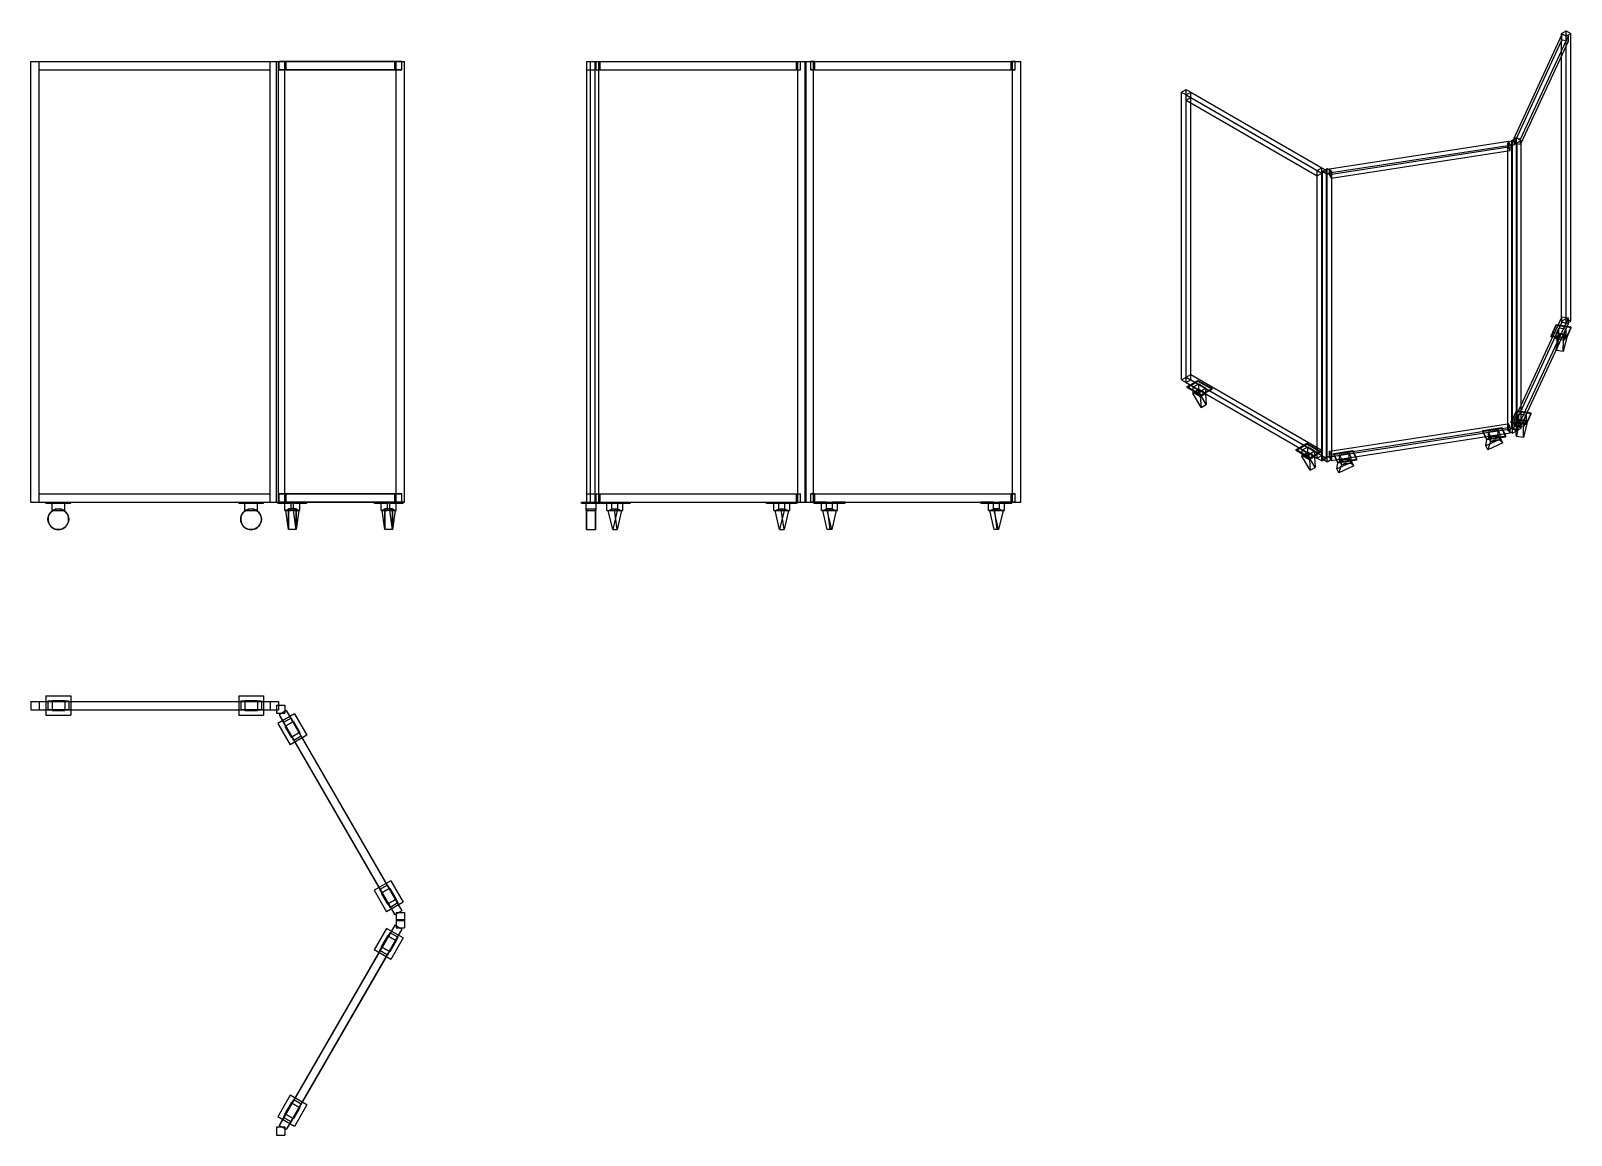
# Model space of a CAD drawing. Header units: millimetres. Extents: x 36 to 316, y 40 to 241.
import ezdxf

# ---------------------------------------------------------------- set-up
doc = ezdxf.new("R2010")
doc.units = ezdxf.units.MM
for name, color, linetype in [('Frente', 7, 'CONTINUOUS'), ('Iso', 7, 'CONTINUOUS'), ('Lateral', 7, 'CONTINUOUS'), ('Planta', 7, 'CONTINUOUS')]:
    doc.layers.add(name, color=color, linetype=linetype)

msp = doc.modelspace()

# ---------------------------------------------------------------- linework, layer by layer
at = {"layer": 'Frente'}
for p, q in [((36, 155), (36, 235)), ((36, 235), (37.5, 235)), ((36, 155), (36, 235)), ((36, 235), (37.5, 235)), ((37.5, 155), (37.5, 235)), ((37.5, 233.5), (37.5, 235)), ((37.5, 235), (79.5, 235)), ((37.5, 155), (37.5, 235)), ((37.5, 233.5), (37.5, 235)), ((37.5, 235), (79.5, 235)), ((79.5, 155), (79.5, 235)), ((79.5, 235), (81, 235)), ((79.5, 233.5), (79.5, 235)), ((79.5, 155), (79.5, 235)), ((79.5, 235), (81, 235)), ((79.5, 233.5), (79.5, 235)), ((80.62, 155), (80.62, 235)), ((80.62, 155), (80.62, 235)), ((80.62, 235), (81, 235)), ((80.62, 235), (82.12, 235)), ((80.62, 155), (80.62, 235)), ((80.62, 155), (80.62, 235)), ((80.62, 235), (82.12, 235)), ((80.62, 235), (82.12, 235)), ((81, 155), (81, 235)), ((81, 235), (82.12, 235)), ((81, 155), (81, 235)), ((82.12, 235), (81.1, 235)), ((81.1, 233.5), (81.1, 235)), ((81.1, 235), (102.1, 235)), ((82.4, 235), (81.1, 235)), ((81.1, 233.5), (81.1, 235)), ((102.1, 235), (81.1, 235)), ((82.12, 155), (82.12, 235)), ((82.4, 235), (82.12, 235)), ((82.12, 155), (82.12, 235)), ((82.12, 155), (82.12, 235)), ((82.12, 155), (82.12, 235)), ((82.4, 233.5), (82.4, 235)), ((82.4, 235), (103.4, 235)), ((82.4, 233.5), (82.4, 235)), ((103.4, 235), (82.4, 235)), ((103.4, 235), (102.1, 235)), ((102.1, 233.5), (102.1, 235)), ((103.4, 235), (102.1, 235)), ((102.1, 233.5), (102.1, 235)), ((102.38, 233.5), (102.38, 235)), ((102.38, 155), (102.38, 235)), ((102.38, 235), (103.4, 235)), ((102.38, 235), (103.88, 235)), ((102.38, 155), (102.38, 235)), ((102.38, 155), (102.38, 235)), ((102.38, 235), (103.88, 235)), ((102.38, 235), (103.88, 235)), ((103.4, 235), (103.88, 235)), ((103.4, 233.5), (103.4, 235)), ((103.4, 233.5), (103.4, 235)), ((103.88, 155), (103.88, 235)), ((103.88, 155), (103.88, 235)), ((103.88, 155), (103.88, 235)), ((103.88, 155), (103.88, 235)), ((37.5, 233.5), (79.5, 233.5)), ((37.5, 233.5), (79.5, 233.5)), ((82.12, 233.5), (81.1, 233.5)), ((81.1, 233.5), (102.1, 233.5)), ((82.4, 233.5), (81.1, 233.5)), ((102.1, 233.5), (81.1, 233.5)), ((82.4, 233.5), (82.12, 233.5)), ((82.4, 233.5), (103.4, 233.5)), ((103.4, 233.5), (82.4, 233.5)), ((103.4, 233.5), (102.1, 233.5)), ((103.4, 233.5), (102.1, 233.5)), ((102.38, 156.5), (102.38, 233.5)), ((36, 155), (37.5, 155)), ((36, 155), (37.5, 155)), ((37.5, 155), (37.5, 156.5)), ((37.5, 156.5), (79.5, 156.5)), ((37.5, 155), (37.5, 156.5)), ((37.5, 156.5), (79.5, 156.5)), ((37.5, 155), (38.75, 155)), ((37.5, 155), (79.5, 155)), ((38.75, 154.8), (38.75, 155)), ((38.75, 155), (43.25, 155)), ((38.75, 155), (43.25, 155)), ((38.75, 154.8), (38.75, 155)), ((38.75, 155), (43.25, 155)), ((38.75, 154.8), (43.25, 154.8)), ((38.75, 154.8), (43.25, 154.8)), ((39.85, 154.8), (39.85, 155)), ((39.85, 153.5), (39.85, 155)), ((39.85, 155), (42.15, 155)), ((39.85, 155), (42.15, 155)), ((39.85, 153.5), (39.85, 154.8)), ((42.15, 154.8), (42.15, 155)), ((42.15, 153.5), (42.15, 155)), ((42.15, 153.5), (42.15, 154.8)), ((43.25, 155), (73.75, 155)), ((43.25, 154.8), (43.25, 155)), ((43.25, 154.8), (43.25, 155)), ((73.75, 154.8), (73.75, 155)), ((73.75, 155), (78.25, 155)), ((73.75, 155), (78.25, 155)), ((73.75, 154.8), (73.75, 155)), ((73.75, 155), (78.25, 155)), ((73.75, 154.8), (78.25, 154.8)), ((73.75, 154.8), (78.25, 154.8)), ((74.85, 154.8), (74.85, 155)), ((74.85, 153.5), (74.85, 155)), ((74.85, 155), (77.15, 155)), ((74.85, 155), (77.15, 155)), ((74.85, 153.5), (74.85, 154.8)), ((77.15, 154.8), (77.15, 155)), ((77.15, 153.5), (77.15, 155)), ((77.15, 153.5), (77.15, 154.8)), ((78.25, 155), (79.5, 155)), ((78.25, 154.8), (78.25, 155)), ((78.25, 154.8), (78.25, 155)), ((79.5, 155), (79.5, 156.5)), ((79.5, 155), (79.5, 156.5)), ((79.5, 155), (81, 155)), ((79.5, 155), (81, 155)), ((80.62, 155), (81, 155)), ((80.62, 155), (82.12, 155)), ((80.62, 155), (82.12, 155)), ((80.62, 155), (82.12, 155)), ((80.86, 154.8), (80.86, 155)), ((82.4, 155), (80.86, 155)), ((80.86, 155), (83.11, 155)), ((83.89, 155), (80.86, 155)), ((80.86, 154.8), (80.86, 155)), ((83.11, 155), (80.86, 155)), ((83.89, 154.8), (80.86, 154.8)), ((80.86, 154.8), (83.11, 154.8)), ((83.89, 154.8), (80.86, 154.8)), ((83.11, 154.8), (80.86, 154.8)), ((81, 155), (82.12, 155)), ((82.12, 156.5), (81.1, 156.5)), ((81.1, 155), (81.1, 156.5)), ((81.1, 156.5), (102.1, 156.5)), ((82.4, 156.5), (81.1, 156.5)), ((81.1, 155), (81.1, 156.5)), ((102.1, 156.5), (81.1, 156.5)), ((82.12, 155), (81.1, 155)), ((81.1, 155), (102.1, 155)), ((82.4, 155), (81.1, 155)), ((102.1, 155), (81.1, 155)), ((82.4, 156.5), (82.12, 156.5)), ((82.4, 155), (82.12, 155)), ((83.7, 155), (82.15, 155)), ((82.15, 154.8), (82.15, 155)), ((82.15, 155), (83.3, 155)), ((83.7, 155), (82.15, 155)), ((82.15, 153.5), (82.15, 155)), ((83.3, 155), (82.15, 155)), ((82.15, 153.5), (82.15, 154.8)), ((82.4, 155), (82.4, 156.5)), ((82.4, 156.5), (103.4, 156.5)), ((82.4, 155), (82.4, 156.5)), ((103.4, 156.5), (82.4, 156.5)), ((83.89, 155), (82.4, 155)), ((82.4, 155), (86.14, 155)), ((103.4, 155), (82.4, 155)), ((86.14, 155), (83.11, 155)), ((83.11, 154.8), (83.11, 155)), ((86.14, 155), (83.11, 155)), ((83.11, 154.8), (83.11, 155)), ((86.14, 154.8), (83.11, 154.8)), ((86.14, 154.8), (83.11, 154.8)), ((84.85, 155), (83.3, 155)), ((83.3, 153.5), (83.3, 155)), ((84.85, 155), (83.3, 155)), ((83.3, 153.5), (83.3, 155)), ((83.7, 154.8), (83.7, 155)), ((83.7, 155), (84.85, 155)), ((83.7, 153.5), (83.7, 155)), ((84.85, 155), (83.7, 155)), ((83.7, 153.5), (83.7, 154.8)), ((83.89, 154.8), (83.89, 155)), ((83.89, 155), (86.14, 155)), ((83.89, 154.8), (83.89, 155)), ((86.14, 155), (83.89, 155)), ((83.89, 154.8), (86.14, 154.8)), ((86.14, 154.8), (83.89, 154.8)), ((84.85, 154.8), (84.85, 155)), ((84.85, 153.5), (84.85, 155)), ((84.85, 153.5), (84.85, 154.8)), ((86.14, 155), (101.2, 155)), ((86.14, 154.8), (86.14, 155)), ((86.14, 154.8), (86.14, 155)), ((101.39, 155), (98.36, 155)), ((98.36, 154.8), (98.36, 155)), ((98.36, 155), (100.61, 155)), ((101.39, 155), (98.36, 155)), ((98.36, 154.8), (98.36, 155)), ((100.61, 155), (98.36, 155)), ((101.39, 154.8), (98.36, 154.8)), ((98.36, 154.8), (100.61, 154.8)), ((101.39, 154.8), (98.36, 154.8)), ((100.61, 154.8), (98.36, 154.8)), ((101.2, 155), (99.65, 155)), ((99.65, 154.8), (99.65, 155)), ((99.65, 155), (100.8, 155)), ((101.2, 155), (99.65, 155)), ((99.65, 153.5), (99.65, 155)), ((100.8, 155), (99.65, 155)), ((99.65, 153.5), (99.65, 154.8)), ((103.64, 155), (100.61, 155)), ((100.61, 154.8), (100.61, 155)), ((103.64, 155), (100.61, 155)), ((100.61, 154.8), (100.61, 155)), ((103.64, 154.8), (100.61, 154.8)), ((103.64, 154.8), (100.61, 154.8)), ((102.35, 155), (100.8, 155)), ((100.8, 153.5), (100.8, 155)), ((102.35, 155), (100.8, 155)), ((100.8, 153.5), (100.8, 155)), ((101.2, 155), (103.4, 155)), ((101.2, 154.8), (101.2, 155)), ((101.2, 155), (102.35, 155)), ((101.2, 153.5), (101.2, 155)), ((102.35, 155), (101.2, 155)), ((101.2, 153.5), (101.2, 154.8)), ((101.39, 154.8), (101.39, 155)), ((101.39, 155), (103.64, 155)), ((101.39, 154.8), (101.39, 155)), ((103.64, 155), (101.39, 155)), ((101.39, 154.8), (103.64, 154.8)), ((103.64, 154.8), (101.39, 154.8)), ((103.4, 156.5), (102.1, 156.5)), ((102.1, 155), (102.1, 156.5)), ((103.4, 156.5), (102.1, 156.5)), ((102.1, 155), (102.1, 156.5)), ((103.4, 155), (102.1, 155)), ((103.4, 155), (102.1, 155)), ((102.35, 154.8), (102.35, 155)), ((102.35, 153.5), (102.35, 155)), ((102.35, 153.5), (102.35, 154.8)), ((102.38, 155), (102.38, 156.5)), ((102.38, 155), (103.64, 155)), ((102.38, 155), (103.88, 155)), ((102.38, 155), (103.88, 155)), ((102.38, 155), (103.88, 155)), ((103.4, 155), (103.4, 156.5)), ((103.4, 155), (103.4, 156.5)), ((103.64, 155), (103.88, 155)), ((103.64, 154.8), (103.64, 155)), ((103.64, 154.8), (103.64, 155)), ((39.85, 153.5), (42.15, 153.5)), ((39.85, 153.5), (42.15, 153.5)), ((74.85, 153.5), (77.15, 153.5)), ((74.85, 153.5), (77.15, 153.5)), ((83.7, 153.5), (82.15, 153.5)), ((82.15, 153.5), (83.3, 153.5)), ((83.7, 153.5), (82.15, 153.5)), ((83.3, 153.5), (82.15, 153.5)), ((84.19, 153.75), (82.81, 153.75)), ((84.19, 153.75), (82.81, 153.75)), ((84.85, 153.5), (83.3, 153.5)), ((84.85, 153.5), (83.3, 153.5)), ((83.7, 153.5), (84.85, 153.5)), ((84.85, 153.5), (83.7, 153.5)), ((101.2, 153.5), (99.65, 153.5)), ((99.65, 153.5), (100.8, 153.5)), ((101.2, 153.5), (99.65, 153.5)), ((100.8, 153.5), (99.65, 153.5)), ((101.69, 153.75), (100.31, 153.75)), ((101.69, 153.75), (100.31, 153.75)), ((102.35, 153.5), (100.8, 153.5)), ((102.35, 153.5), (100.8, 153.5)), ((101.2, 153.5), (102.35, 153.5)), ((102.35, 153.5), (101.2, 153.5)), ((84.19, 150), (82.81, 150)), ((84.19, 150), (82.81, 150)), ((101.69, 150), (100.31, 150)), ((101.69, 150), (100.31, 150))]:
    msp.add_line(p, q, dxfattribs=at)
for points in [[(82.34, 153.5), (82.81, 153.75)], [(82.81, 150), (82.34, 153.5)], [(82.81, 153.75), (82.81, 150)], [(82.81, 153.75), (82.81, 150)], [(82.81, 150), (82.81, 153.75)], [(83.73, 153.5), (84.19, 153.75)], [(84.19, 150), (83.73, 153.5)], [(84.19, 153.75), (84.66, 153.5)], [(84.19, 153.75), (84.19, 150)], [(84.19, 150), (84.19, 153.75)], [(84.66, 153.5), (84.19, 150)], [(99.84, 153.5), (100.31, 153.75)], [(100.31, 150), (99.84, 153.5)], [(100.31, 153.75), (100.31, 150)], [(100.31, 153.75), (100.31, 150)], [(100.31, 150), (100.31, 153.75)], [(101.23, 153.5), (101.69, 153.75)], [(101.69, 150), (101.23, 153.5)], [(101.69, 153.75), (102.16, 153.5)], [(101.69, 153.75), (101.69, 150)], [(101.69, 150), (101.69, 153.75)], [(102.16, 153.5), (101.69, 150)]]:
    msp.add_lwpolyline(points, dxfattribs=at)
for centre in [(41, 151.88), (76, 151.88)]:
    msp.add_circle(centre, 1.88, dxfattribs=at)
for centre, start, end in [((41, 151.88), 119.9264, 60.0736), ((41, 151.88), 90, 119.9264), ((41, 151.88), 60.0736, 90), ((76, 151.88), 119.9264, 60.0736), ((76, 151.88), 90, 119.9264), ((76, 151.88), 60.0736, 90)]:
    msp.add_arc(centre, 1.88, start, end, dxfattribs=at)
at = {"layer": 'Iso'}
for p, q in [((313.97, 240.12), (314.82, 240.61)), ((314.82, 240.61), (315.66, 240.12)), ((314.82, 188.35), (314.82, 240.61)), ((305.38, 221.13), (314.08, 239.87)), ((305.38, 220.15), (314.08, 238.89)), ((306.54, 220.95), (315.24, 239.69)), ((306.66, 220.22), (315.24, 238.71)), ((313.97, 239.63), (313.97, 240.12)), ((313.97, 240.12), (314.82, 239.63)), ((313.97, 235.97), (313.97, 239.63)), ((315.24, 239.69), (314.08, 239.87)), ((314.08, 238.89), (314.08, 239.87)), ((315.24, 238.71), (314.08, 238.89)), ((314.82, 239.63), (315.66, 240.12)), ((314.82, 237.8), (314.82, 239.63)), ((314.82, 187.5), (314.82, 237.8)), ((315.24, 238.71), (315.24, 239.69)), ((315.66, 187.86), (315.66, 240.12)), ((313.97, 188.35), (313.97, 235.97)), ((245, 229.45), (245.85, 229.94)), ((245, 177.19), (245, 229.45)), ((245, 229.45), (245.85, 228.96)), ((245.85, 229.94), (246.7, 229.45)), ((245.85, 177.68), (245.85, 229.94)), ((245.85, 228.96), (246.7, 229.45)), ((245.85, 228.96), (246.7, 229.45)), ((246.7, 229.45), (270.46, 215.73)), ((246.7, 227.49), (246.7, 229.45)), ((246.7, 228.47), (246.7, 229.45)), ((245.85, 176.7), (245.85, 228.96)), ((245.85, 227.98), (245.85, 228.96)), ((245.85, 228.96), (269.61, 215.24)), ((245.85, 227.98), (246.7, 228.47)), ((245.85, 227.98), (269.61, 214.26)), ((246.7, 228.47), (270.46, 214.75)), ((246.7, 178.17), (246.7, 227.49)), ((304.96, 220.71), (305.81, 221.2)), ((306.54, 220.95), (305.38, 221.13)), ((305.38, 220.95), (305.38, 221.13)), ((305.81, 221.2), (306.66, 220.71)), ((305.81, 168.94), (305.81, 221.2)), ((271.88, 215.51), (304.34, 220.53)), ((271.88, 214.53), (304.34, 219.55)), ((272.19, 214.84), (304.65, 219.86)), ((272.19, 213.86), (304.65, 218.88)), ((304.23, 220.28), (305.07, 220.77)), ((304.23, 220.28), (305.07, 219.79)), ((304.23, 218.81), (304.23, 220.28)), ((304.23, 168.52), (304.23, 218.81)), ((304.65, 219.86), (304.34, 220.53)), ((304.34, 219.55), (304.34, 220.53)), ((304.65, 218.88), (304.34, 219.55)), ((304.65, 218.88), (304.65, 219.86)), ((304.96, 220.71), (305.81, 220.22)), ((304.96, 168.45), (304.96, 220.71)), ((305.07, 220.77), (305.92, 220.28)), ((305.07, 168.52), (305.07, 220.77)), ((305.07, 219.79), (305.92, 220.28)), ((305.07, 167.54), (305.07, 219.79)), ((305.38, 220.15), (305.38, 220.95)), ((306.54, 219.97), (305.38, 220.15)), ((305.81, 220.22), (306.66, 220.71)), ((305.81, 167.96), (305.81, 220.22)), ((305.92, 168.03), (305.92, 220.28)), ((306.54, 220.77), (306.54, 220.95)), ((306.54, 219.97), (306.54, 220.77)), ((306.54, 219.97), (306.66, 220.22)), ((306.66, 168.45), (306.66, 220.71)), ((269.61, 215.24), (270.46, 215.73)), ((269.61, 215.24), (270.46, 215.73)), ((270.46, 215.73), (271.3, 215.24)), ((270.46, 163.47), (270.46, 215.73)), ((270.46, 214.75), (270.46, 215.73)), ((270.61, 215.08), (271.46, 215.57)), ((271.46, 215.57), (272.31, 215.08)), ((271.46, 163.32), (271.46, 215.57)), ((272.19, 214.84), (271.88, 215.51)), ((271.88, 215.33), (271.88, 215.51)), ((269.61, 162.98), (269.61, 215.24)), ((269.61, 215.24), (270.46, 214.75)), ((269.61, 214.26), (269.61, 215.24)), ((269.61, 214.26), (270.46, 214.75)), ((270.46, 214.75), (271.3, 215.24)), ((270.46, 162.49), (270.46, 214.75)), ((270.61, 215.08), (271.46, 214.59)), ((270.61, 162.83), (270.61, 215.08)), ((271.3, 162.98), (271.3, 215.24)), ((271.46, 214.59), (272.31, 215.08)), ((271.46, 162.34), (271.46, 214.59)), ((271.88, 214.53), (271.88, 215.33)), ((272.19, 213.86), (271.88, 214.53)), ((272.19, 213.86), (272.19, 214.84)), ((272.31, 213.88), (272.31, 215.08)), ((272.31, 163.58), (272.31, 213.88)), ((305.38, 168.88), (314.08, 187.62)), ((306.66, 172.6), (314.08, 188.59)), ((306.66, 169.92), (315.24, 188.42)), ((306.66, 168.94), (315.24, 187.44)), ((313.97, 187.86), (313.97, 188.35)), ((313.97, 187.86), (314.82, 188.35)), ((313.97, 187.86), (314.82, 187.37)), ((315.24, 188.42), (314.08, 188.59)), ((314.08, 187.62), (314.08, 188.59)), ((315.24, 187.44), (314.08, 187.62)), ((314.82, 188.35), (315.66, 187.86)), ((314.82, 187.37), (315.24, 187.62)), ((314.82, 187.37), (314.82, 187.5)), ((315.24, 187.44), (315.24, 188.42)), ((315.24, 187.62), (315.66, 187.86)), ((312.12, 185.17), (313.05, 187.18)), ((312.12, 185.04), (313.05, 187.05)), ((312.47, 185.12), (312.12, 185.17)), ((312.12, 185.04), (312.12, 185.17)), ((312.41, 184.99), (312.12, 185.04)), ((313.99, 184.75), (312.41, 184.99)), ((314.05, 184.87), (312.47, 185.12)), ((313, 185.56), (313.48, 186.58)), ((313, 184.58), (313.48, 185.6)), ((314.28, 185.36), (313, 185.56)), ((313, 184.58), (313, 185.56)), ((313.4, 187.12), (313.05, 187.18)), ((313.05, 187.05), (313.05, 187.18)), ((315.75, 186.63), (313.05, 187.05)), ((314.98, 186.88), (313.4, 187.12)), ((314.75, 186.39), (313.48, 186.58)), ((313.48, 185.6), (313.48, 186.58)), ((314.87, 185.39), (313.48, 185.6)), ((314.78, 185.31), (313.55, 185.5)), ((314.82, 184.62), (313.99, 184.75)), ((314.82, 184.75), (314.05, 184.87)), ((314.39, 185.34), (314.28, 185.36)), ((314.39, 185.34), (314.87, 186.37)), ((314.39, 184.69), (314.39, 185.34)), ((314.39, 184.36), (314.39, 184.69)), ((314.39, 184.36), (314.53, 184.66)), ((314.53, 184.66), (314.87, 185.39)), ((314.87, 186.37), (314.75, 186.39)), ((314.82, 184.75), (315.75, 186.76)), ((314.82, 184.62), (315.75, 186.63)), ((314.82, 184.62), (314.82, 184.75)), ((314.87, 185.39), (314.87, 186.37)), ((315.75, 186.76), (314.98, 186.88)), ((315.75, 186.63), (315.75, 186.76)), ((313.85, 184.45), (313, 184.58)), ((314.32, 182.34), (313.09, 182.54)), ((314.39, 184.36), (313.85, 184.45)), ((245, 177.19), (245.85, 177.68)), ((245, 177.19), (245.85, 176.7)), ((245.85, 177.68), (246.7, 178.17)), ((245.85, 176.7), (245.85, 177.68)), ((245.85, 177.68), (269.61, 163.96)), ((245.85, 177.68), (246.7, 177.19)), ((245.85, 176.7), (246.7, 177.19)), ((245.85, 176.7), (246.7, 177.19)), ((245.85, 176.7), (269.61, 162.98)), ((245.99, 175.84), (247.97, 176.98)), ((245.99, 175.97), (246.56, 176.29)), ((246.56, 176.29), (247.97, 177.11)), ((246.7, 178.17), (269.61, 164.94)), ((246.7, 177.19), (246.7, 178.17)), ((246.7, 177.19), (246.7, 178.17)), ((246.7, 177.19), (270.46, 163.47)), ((247.18, 175.93), (248.11, 176.47)), ((247.97, 176.98), (247.97, 177.11)), ((247.97, 177.11), (250.52, 175.64)), ((247.97, 176.98), (250.52, 175.51)), ((248.11, 175.49), (248.11, 176.47)), ((248.11, 176.47), (249.41, 175.72)), ((245.99, 175.84), (245.99, 175.97)), ((245.99, 175.97), (248.54, 174.5)), ((245.99, 175.84), (248.54, 174.37)), ((247.05, 174.8), (247.16, 174.86)), ((247.09, 175.88), (247.18, 175.93)), ((247.09, 175.88), (248.39, 175.13)), ((247.09, 175.2), (247.09, 175.88)), ((247.09, 174.9), (248.11, 175.49)), ((247.09, 174.9), (247.09, 175.2)), ((247.09, 174.9), (248.39, 174.15)), ((247.16, 174.86), (247.96, 175.32)), ((248.11, 175.49), (249.41, 174.74)), ((248.39, 175.13), (248.48, 175.18)), ((248.39, 174.45), (248.39, 175.13)), ((248.39, 174.15), (249.33, 174.69)), ((248.39, 174.15), (248.39, 174.45)), ((248.48, 175.18), (249.41, 175.72)), ((248.54, 174.5), (249.1, 174.82)), ((248.54, 174.37), (249.21, 174.76)), ((248.54, 174.37), (248.54, 174.5)), ((249.1, 174.82), (250.52, 175.64)), ((249.21, 174.76), (250.52, 175.51)), ((249.33, 174.69), (249.41, 174.74)), ((249.41, 174.74), (249.41, 175.72)), ((250.52, 175.51), (250.52, 175.64)), ((248.55, 172.2), (249.46, 172.72)), ((304.87, 169.55), (305.8, 171.56)), ((304.87, 169.42), (305.8, 171.43)), ((305.38, 169.86), (306.66, 172.6)), ((305.76, 169.94), (306.23, 170.97)), ((307.73, 171.26), (305.8, 171.56)), ((305.8, 171.43), (305.8, 171.56)), ((308.51, 171.01), (305.8, 171.43)), ((307.51, 170.77), (306.23, 170.97)), ((306.23, 169.99), (306.23, 170.97)), ((307.15, 169.73), (307.62, 170.75)), ((307.62, 170.75), (307.51, 170.77)), ((307.58, 169.14), (308.51, 171.14)), ((307.58, 169.01), (308.51, 171.01)), ((307.62, 169.77), (307.62, 170.75)), ((308.51, 171.14), (307.73, 171.26)), ((308.51, 171.01), (308.51, 171.14)), ((271.88, 163.25), (304.34, 168.27)), ((272.19, 163.56), (304.65, 168.58)), ((272.31, 164.3), (304.23, 169.24)), ((299.69, 168.03), (303.17, 168.57)), ((299.69, 167.9), (303.17, 168.44)), ((300.21, 166.92), (299.69, 168.03)), ((299.69, 167.9), (299.69, 168.03)), ((300.15, 166.91), (299.69, 167.9)), ((300.71, 167.78), (302.49, 168.06)), ((302.83, 167.32), (302.49, 168.06)), ((302.49, 167.08), (302.49, 168.06)), ((303.68, 167.45), (303.17, 168.57)), ((303.17, 168.44), (303.17, 168.57)), ((303.89, 166.88), (303.17, 168.44)), ((304.23, 169.24), (304.34, 169.25)), ((304.23, 168.03), (304.23, 168.52)), ((304.23, 168.03), (305.07, 168.52)), ((304.23, 168.03), (304.65, 167.78)), ((304.65, 168.58), (304.34, 169.25)), ((304.34, 168.27), (304.34, 169.25)), ((304.65, 167.6), (304.34, 168.27)), ((304.65, 167.6), (304.65, 168.58)), ((306.8, 169.26), (304.87, 169.55)), ((304.87, 169.42), (304.87, 169.55)), ((306.75, 169.13), (304.87, 169.42)), ((304.96, 168.45), (305.81, 168.94)), ((304.96, 168.45), (305.81, 167.96)), ((305.07, 168.52), (305.92, 168.03)), ((305.07, 167.54), (305.92, 168.03)), ((306.54, 169.68), (305.38, 169.86)), ((305.38, 168.88), (305.38, 169.86)), ((306.54, 168.7), (305.38, 168.88)), ((305.76, 168.96), (306.23, 169.99)), ((307.03, 169.75), (305.76, 169.94)), ((305.76, 168.96), (305.76, 169.94)), ((306.66, 168.82), (305.76, 168.96)), ((305.81, 168.94), (306.66, 168.45)), ((305.81, 167.96), (306.66, 168.45)), ((307.62, 169.77), (306.23, 169.99)), ((307.54, 169.69), (306.3, 169.89)), ((306.54, 169.68), (306.66, 169.92)), ((306.54, 168.7), (306.54, 169.68)), ((306.54, 168.7), (306.66, 168.94)), ((307.15, 168.75), (306.66, 168.82)), ((307.58, 169.01), (306.75, 169.13)), ((307.58, 169.14), (306.8, 169.26)), ((307.15, 169.73), (307.03, 169.75)), ((307.15, 169.07), (307.15, 169.73)), ((307.15, 168.75), (307.15, 169.07)), ((307.15, 168.75), (307.29, 169.05)), ((307.29, 169.05), (307.62, 169.77)), ((307.58, 169.01), (307.58, 169.14)), ((265.79, 164.4), (267.77, 165.55)), ((266.35, 164.86), (267.77, 165.68)), ((267.77, 165.55), (267.77, 165.68)), ((267.77, 165.68), (270.31, 164.21)), ((267.77, 165.55), (270.31, 164.08)), ((272.19, 162.58), (304.65, 167.6)), ((300.41, 166.34), (300.15, 166.91)), ((300.41, 166.47), (300.21, 166.92)), ((300.59, 164.49), (300.26, 165.2)), ((300.41, 166.47), (303.89, 167.01)), ((300.41, 166.34), (303.89, 166.88)), ((300.41, 166.34), (300.41, 166.47)), ((301.06, 167.05), (300.71, 167.78)), ((300.71, 166.8), (300.71, 167.78)), ((300.71, 166.8), (302.49, 167.08)), ((300.9, 166.41), (300.71, 166.8)), ((301.09, 166), (300.9, 166.41)), ((301.09, 166.98), (301.06, 167.05)), ((301.09, 166.98), (302.86, 167.26)), ((301.09, 166.44), (301.09, 166.98)), ((301.09, 166), (301.09, 166.44)), ((301.09, 166), (302.86, 166.28)), ((302.86, 166.28), (302.49, 167.08)), ((302.86, 167.26), (302.83, 167.32)), ((302.86, 166.72), (302.86, 167.26)), ((302.86, 166.28), (302.86, 166.72)), ((303.32, 165.75), (302.98, 166.47)), ((303.89, 167.01), (303.68, 167.45)), ((303.89, 166.88), (303.89, 167.01)), ((304.65, 167.78), (305.07, 167.54)), ((307.08, 166.73), (305.84, 166.92)), ((265.79, 164.54), (266.35, 164.86)), ((265.79, 164.4), (265.79, 164.54)), ((265.79, 164.54), (268.33, 163.07)), ((265.79, 164.4), (268.33, 162.93)), ((266.85, 163.37), (266.96, 163.43)), ((266.89, 164.45), (266.98, 164.5)), ((266.89, 164.45), (268.19, 163.7)), ((266.89, 163.77), (266.89, 164.45)), ((266.89, 163.47), (267.91, 164.06)), ((266.89, 163.47), (266.89, 163.77)), ((266.89, 163.47), (268.19, 162.72)), ((266.96, 163.43), (267.75, 163.89)), ((266.98, 164.5), (267.91, 165.04)), ((267.91, 164.06), (267.91, 165.04)), ((267.91, 165.04), (269.21, 164.29)), ((267.91, 164.06), (269.21, 163.31)), ((268.19, 163.7), (268.28, 163.75)), ((268.19, 163.02), (268.19, 163.7)), ((268.19, 162.72), (269.13, 163.26)), ((268.19, 162.72), (268.19, 163.02)), ((268.28, 163.75), (269.21, 164.29)), ((268.33, 163.07), (268.9, 163.39)), ((268.33, 162.93), (269.01, 163.33)), ((268.33, 162.93), (268.33, 163.07)), ((268.9, 163.39), (270.31, 164.21)), ((269.01, 163.33), (270.31, 164.08)), ((269.13, 163.26), (269.21, 163.31)), ((269.21, 163.31), (269.21, 164.29)), ((269.61, 164.94), (270.46, 164.45)), ((269.61, 163.96), (270.46, 164.45)), ((269.61, 162.98), (269.61, 163.96)), ((269.61, 162.98), (270.46, 163.47)), ((269.61, 162.98), (270.46, 163.47)), ((269.61, 162.98), (270.46, 162.49)), ((270.31, 164.08), (270.31, 164.21)), ((270.46, 163.47), (270.46, 164.45)), ((270.46, 163.47), (271.3, 162.98)), ((270.46, 162.49), (270.82, 162.71)), ((270.61, 162.83), (271.46, 163.32)), ((270.61, 162.83), (270.82, 162.71)), ((270.82, 162.71), (271.3, 162.98)), ((270.82, 162.71), (271.46, 162.34)), ((271.46, 163.32), (272.31, 162.83)), ((271.46, 162.34), (272.13, 162.72)), ((271.88, 164.23), (272.31, 164.3)), ((272.19, 163.56), (271.88, 164.23)), ((271.88, 163.25), (271.88, 164.23)), ((272.13, 162.72), (271.88, 163.25)), ((272.13, 162.72), (272.31, 162.83)), ((272.19, 162.58), (272.13, 162.72)), ((272.19, 162.58), (272.19, 163.56)), ((272.31, 162.83), (272.31, 163.58)), ((272.64, 163.85), (276.12, 164.39)), ((272.64, 163.72), (276.12, 164.26)), ((273.16, 162.73), (272.64, 163.85)), ((272.64, 163.72), (272.64, 163.85)), ((273.1, 162.72), (272.64, 163.72)), ((273.37, 162.16), (273.1, 162.72)), ((273.37, 162.29), (273.16, 162.73)), ((273.37, 162.29), (276.84, 162.82)), ((273.37, 162.16), (276.84, 162.69)), ((273.37, 162.16), (273.37, 162.29)), ((273.67, 163.6), (275.45, 163.88)), ((274.01, 162.86), (273.67, 163.6)), ((273.67, 162.62), (273.67, 163.6)), ((273.67, 162.62), (275.45, 162.9)), ((273.85, 162.23), (273.67, 162.62)), ((274.04, 162.8), (274.01, 162.86)), ((274.04, 162.8), (275.82, 163.07)), ((274.04, 162.26), (274.04, 162.8)), ((274.04, 161.82), (274.04, 162.26)), ((275.79, 163.14), (275.45, 163.88)), ((275.45, 162.9), (275.45, 163.88)), ((275.82, 162.09), (275.45, 162.9)), ((275.82, 163.07), (275.79, 163.14)), ((275.82, 162.54), (275.82, 163.07)), ((275.82, 162.09), (275.82, 162.54)), ((276.27, 161.57), (275.94, 162.28)), ((276.64, 163.27), (276.12, 164.39)), ((276.12, 164.26), (276.12, 164.39)), ((276.84, 162.69), (276.12, 164.26)), ((276.84, 162.82), (276.64, 163.27)), ((276.84, 162.69), (276.84, 162.82)), ((268.35, 160.77), (269.25, 161.29)), ((273.55, 160.31), (273.22, 161.02)), ((274.04, 161.82), (273.85, 162.23)), ((274.04, 161.82), (275.82, 162.09))]:
    msp.add_line(p, q, dxfattribs=at)
for points in [[(313, 182.62), (313.32, 185.24)], [(313.55, 185.5), (313.09, 182.54)], [(313.32, 185.24), (313.55, 185.5)], [(314.94, 184.87), (314.32, 182.34)], [(314.34, 184.37), (314.55, 185.05)], [(314.55, 185.05), (314.78, 185.31)], [(314.78, 185.31), (314.94, 184.87)], [(313.09, 182.54), (313, 182.62)], [(314.32, 182.34), (314.34, 184.37)], [(247.05, 174.8), (247.18, 174.85)], [(248.55, 172.2), (247.05, 174.8)], [(247.18, 174.85), (247.8, 174.72)], [(247.8, 174.72), (248.4, 174.16)], [(249.46, 172.72), (247.96, 175.32)], [(247.96, 175.32), (248.71, 175.25)], [(248.4, 174.16), (248.55, 172.2)], [(248.71, 175.25), (249.31, 174.68)], [(249.31, 174.68), (249.46, 172.72)], [(305.69, 167.9), (306.07, 169.63)], [(305.84, 166.92), (305.69, 167.9)], [(306.3, 169.89), (305.84, 166.92)], [(306.07, 169.63), (306.3, 169.89)], [(307.69, 169.25), (307.08, 166.73)], [(307.08, 166.73), (307.09, 168.76)], [(307.09, 168.76), (307.31, 169.44)], [(307.31, 169.44), (307.54, 169.69)], [(307.54, 169.69), (307.69, 169.25)], [(302.98, 166.47), (300.26, 165.2)], [(300.26, 165.2), (300.43, 166.34)], [(300.43, 166.34), (301.62, 167.06)], [(300.59, 164.49), (301.14, 166.01)], [(303.32, 165.75), (300.59, 164.49)], [(301.14, 166.01), (301.96, 166.35)], [(301.62, 167.06), (302.86, 166.66)], [(301.96, 166.35), (302.77, 166.26)], [(302.77, 166.26), (303.32, 165.75)], [(302.86, 166.66), (302.98, 166.47)], [(266.85, 163.37), (266.98, 163.42)], [(268.35, 160.77), (266.85, 163.37)], [(266.98, 163.42), (267.6, 163.29)], [(267.6, 163.29), (268.2, 162.73)], [(269.25, 161.29), (267.75, 163.89)], [(267.75, 163.89), (268.5, 163.82)], [(268.2, 162.73), (268.35, 160.77)], [(268.5, 163.82), (269.11, 163.25)], [(269.11, 163.25), (269.25, 161.29)], [(275.94, 162.28), (273.22, 161.02)], [(273.38, 162.16), (274.58, 162.88)], [(274.58, 162.88), (275.82, 162.48)], [(275.82, 162.48), (275.94, 162.28)], [(273.22, 161.02), (273.38, 162.16)], [(273.55, 160.31), (274.1, 161.83)], [(276.27, 161.57), (273.55, 160.31)], [(274.1, 161.83), (274.91, 162.16)], [(274.91, 162.16), (275.72, 162.08)], [(275.72, 162.08), (276.27, 161.57)]]:
    msp.add_lwpolyline(points, dxfattribs=at)
at = {"layer": 'Lateral'}
for p, q in [((137, 155), (137, 235)), ((137, 235), (137.65, 235)), ((137, 155), (137, 235)), ((137, 235), (138.5, 235)), ((137, 155), (137, 235)), ((137, 235), (138.5, 235)), ((137, 155), (137, 235)), ((137, 235), (138.5, 235)), ((137, 233.5), (137, 235)), ((137, 235), (138.5, 235)), ((137, 233.5), (137, 235)), ((137, 235), (138.5, 235)), ((137.65, 155), (137.65, 235)), ((137.65, 235), (138.67, 235)), ((137.65, 235), (138.5, 235)), ((137.65, 155), (137.65, 235)), ((137.65, 235), (139.15, 235)), ((138.5, 155), (138.5, 235)), ((138.5, 155), (138.5, 235)), ((138.5, 155), (138.5, 235)), ((138.5, 155), (138.5, 235)), ((138.5, 233.5), (138.5, 235)), ((138.5, 233.5), (138.5, 235)), ((138.67, 233.5), (138.67, 235)), ((138.67, 235), (175.05, 235)), ((138.67, 235), (139.15, 235)), ((138.67, 235), (139.42, 235)), ((139.15, 155), (139.15, 235)), ((139.15, 233.5), (139.15, 235)), ((139.42, 233.5), (139.42, 235)), ((139.42, 235), (175.8, 235)), ((175.05, 233.5), (175.05, 235)), ((175.05, 235), (175.32, 235)), ((175.32, 155), (175.32, 235)), ((175.32, 235), (176.82, 235)), ((175.32, 155), (175.32, 235)), ((175.32, 235), (176.82, 235)), ((175.32, 235), (175.8, 235)), ((175.8, 233.5), (175.8, 235)), ((176.62, 155), (176.62, 235)), ((176.62, 235), (178.12, 235)), ((176.62, 155), (176.62, 235)), ((176.62, 235), (178.12, 235)), ((176.82, 155), (176.82, 235)), ((176.82, 155), (176.82, 235)), ((178.12, 235), (177.65, 235)), ((177.65, 233.5), (177.65, 235)), ((177.65, 235), (214.02, 235)), ((178.12, 155), (178.12, 235)), ((178.4, 235), (178.12, 235)), ((178.12, 155), (178.12, 235)), ((178.4, 233.5), (178.4, 235)), ((178.4, 235), (214.77, 235)), ((214.77, 235), (214.02, 235)), ((214.02, 233.5), (214.02, 235)), ((214.29, 155), (214.29, 235)), ((214.29, 235), (215.79, 235)), ((214.29, 233.5), (214.29, 235)), ((214.29, 235), (214.77, 235)), ((214.77, 235), (215.79, 235)), ((214.77, 233.5), (214.77, 235)), ((215.79, 155), (215.79, 235)), ((215.79, 155), (215.79, 235)), ((137, 233.5), (138.5, 233.5)), ((137, 233.5), (138.5, 233.5)), ((138.67, 233.5), (175.05, 233.5)), ((138.67, 233.5), (139.42, 233.5)), ((139.15, 156.5), (139.15, 233.5)), ((139.42, 233.5), (175.8, 233.5)), ((175.05, 233.5), (175.32, 233.5)), ((175.32, 233.5), (175.8, 233.5)), ((178.12, 233.5), (177.65, 233.5)), ((177.65, 233.5), (214.02, 233.5)), ((178.4, 233.5), (178.12, 233.5)), ((178.4, 233.5), (214.77, 233.5)), ((214.77, 233.5), (214.02, 233.5)), ((214.29, 156.5), (214.29, 233.5)), ((136, 154.8), (136, 155)), ((136, 155), (137, 155)), ((136, 154.8), (136, 155)), ((136, 155), (139.5, 155)), ((136, 154.8), (136, 155)), ((136, 155), (139.5, 155)), ((136, 154.8), (136, 155)), ((136, 155), (139.5, 155)), ((136, 154.8), (139.26, 154.8)), ((136, 154.8), (139.5, 154.8)), ((136, 154.8), (139.5, 154.8)), ((136, 154.8), (139.5, 154.8)), ((136.85, 153.5), (136.85, 155)), ((136.85, 155), (138.65, 155)), ((136.85, 153.5), (136.85, 155)), ((136.85, 155), (138.65, 155)), ((136.85, 153.5), (136.85, 155)), ((136.85, 155), (138.65, 155)), ((136.85, 154.8), (136.85, 155)), ((136.85, 155), (138.65, 155)), ((136.85, 153.5), (136.85, 154.8)), ((137, 155), (137, 156.5)), ((137, 156.5), (138.5, 156.5)), ((137, 155), (137, 156.5)), ((137, 156.5), (138.5, 156.5)), ((137, 155), (137.65, 155)), ((137, 155), (138.5, 155)), ((137, 155), (138.5, 155)), ((137, 155), (138.5, 155)), ((137, 155), (138.5, 155)), ((137, 155), (138.5, 155)), ((137, 155), (139.5, 155)), ((137.65, 155), (138.67, 155)), ((137.65, 155), (138.5, 155)), ((137.65, 155), (139.15, 155)), ((138.5, 155), (138.5, 156.5)), ((138.5, 155), (138.5, 156.5)), ((138.65, 153.5), (138.65, 155)), ((138.65, 153.5), (138.65, 155)), ((138.65, 153.5), (138.65, 155)), ((138.65, 154.8), (138.65, 155)), ((138.65, 153.5), (138.65, 154.8)), ((138.67, 155), (138.67, 156.5)), ((138.67, 156.5), (175.05, 156.5)), ((138.67, 156.5), (139.42, 156.5)), ((138.67, 155), (139.26, 155)), ((138.67, 155), (139.15, 155)), ((138.67, 155), (139.42, 155)), ((139.15, 155), (139.15, 156.5)), ((139.26, 154.8), (139.26, 155)), ((139.26, 155), (143.15, 155)), ((139.26, 155), (143.15, 155)), ((139.26, 155), (141.01, 155)), ((139.26, 154.8), (143.15, 154.8)), ((139.26, 154.8), (139.5, 154.8)), ((139.26, 154.8), (141.01, 154.8)), ((139.42, 155), (139.42, 156.5)), ((139.42, 156.5), (175.8, 156.5)), ((139.42, 155), (175.8, 155)), ((139.5, 154.8), (139.5, 155)), ((139.5, 154.8), (139.5, 155)), ((139.5, 154.8), (139.5, 155)), ((139.5, 154.8), (139.5, 155)), ((140.63, 154.8), (140.63, 155)), ((140.63, 155), (141.53, 155)), ((140.63, 155), (142.63, 155)), ((140.63, 153.5), (140.63, 154.8)), ((141.01, 154.8), (141.01, 155)), ((141.01, 155), (144.9, 155)), ((141.01, 154.8), (144.9, 154.8)), ((141.53, 153.5), (141.53, 155)), ((141.53, 155), (143.53, 155)), ((142.63, 154.8), (142.63, 155)), ((142.63, 155), (143.53, 155)), ((142.63, 153.5), (142.63, 154.8)), ((143.15, 155), (169.57, 155)), ((143.15, 154.8), (143.15, 155)), ((143.15, 155), (144.9, 155)), ((143.15, 154.8), (144.9, 154.8)), ((143.53, 154.8), (143.53, 155)), ((143.53, 153.5), (143.53, 154.8)), ((144.9, 154.8), (144.9, 155)), ((169.57, 154.8), (169.57, 155)), ((169.57, 155), (173.46, 155)), ((169.57, 155), (173.46, 155)), ((169.57, 155), (171.32, 155)), ((169.57, 154.8), (173.46, 154.8)), ((169.57, 154.8), (171.32, 154.8)), ((170.95, 154.8), (170.95, 155)), ((170.95, 155), (171.85, 155)), ((170.95, 155), (172.94, 155)), ((170.95, 153.5), (170.95, 154.8)), ((171.32, 154.8), (171.32, 155)), ((171.32, 155), (175.21, 155)), ((171.32, 154.8), (175.21, 154.8)), ((171.85, 153.5), (171.85, 155)), ((171.85, 155), (173.84, 155)), ((172.94, 154.8), (172.94, 155)), ((172.94, 155), (173.84, 155)), ((172.94, 153.5), (172.94, 154.8)), ((173.46, 155), (175.05, 155)), ((173.46, 154.8), (173.46, 155)), ((173.46, 155), (175.21, 155)), ((173.46, 154.8), (175.21, 154.8)), ((173.84, 154.8), (173.84, 155)), ((173.84, 153.5), (173.84, 154.8)), ((175.05, 155), (175.05, 156.5)), ((175.05, 156.5), (175.32, 156.5)), ((175.05, 155), (175.32, 155)), ((175.21, 154.8), (175.21, 155)), ((175.32, 156.5), (175.8, 156.5)), ((175.32, 155), (176.82, 155)), ((175.32, 155), (176.82, 155)), ((175.32, 155), (175.8, 155)), ((175.8, 155), (175.8, 156.5)), ((176.62, 155), (178.12, 155)), ((176.62, 155), (178.12, 155)), ((178.12, 156.5), (177.65, 156.5)), ((177.65, 155), (177.65, 156.5)), ((177.65, 156.5), (214.02, 156.5)), ((178.12, 155), (177.65, 155)), ((177.65, 155), (214.02, 155)), ((178.4, 156.5), (178.12, 156.5)), ((178.4, 155), (178.12, 155)), ((178.23, 154.8), (178.23, 155)), ((179.98, 155), (178.23, 155)), ((178.23, 155), (182.12, 155)), ((179.98, 154.8), (178.23, 154.8)), ((178.23, 154.8), (182.12, 154.8)), ((178.4, 155), (178.4, 156.5)), ((178.4, 156.5), (214.77, 156.5)), ((178.4, 155), (179.98, 155)), ((180.51, 155), (179.61, 155)), ((179.61, 154.8), (179.61, 155)), ((179.61, 155), (181.6, 155)), ((179.61, 153.5), (179.61, 154.8)), ((179.98, 154.8), (179.98, 155)), ((179.98, 155), (183.87, 155)), ((179.98, 155), (183.87, 155)), ((179.98, 154.8), (183.87, 154.8)), ((180.51, 154.8), (180.51, 155)), ((180.51, 155), (182.5, 155)), ((180.51, 153.5), (180.51, 154.8)), ((182.5, 155), (181.6, 155)), ((181.6, 153.5), (181.6, 155)), ((183.87, 155), (182.12, 155)), ((182.12, 154.8), (182.12, 155)), ((183.87, 154.8), (182.12, 154.8)), ((182.5, 154.8), (182.5, 155)), ((182.5, 153.5), (182.5, 154.8)), ((183.87, 155), (210.29, 155)), ((183.87, 154.8), (183.87, 155)), ((210.29, 155), (208.54, 155)), ((208.54, 154.8), (208.54, 155)), ((208.54, 155), (212.44, 155)), ((210.29, 154.8), (208.54, 154.8)), ((208.54, 154.8), (212.44, 154.8)), ((210.82, 155), (209.92, 155)), ((209.92, 154.8), (209.92, 155)), ((209.92, 155), (211.91, 155)), ((209.92, 153.5), (209.92, 154.8)), ((210.29, 154.8), (210.29, 155)), ((210.29, 155), (214.19, 155)), ((210.29, 155), (214.19, 155)), ((210.29, 154.8), (214.19, 154.8)), ((210.82, 154.8), (210.82, 155)), ((210.82, 155), (212.81, 155)), ((210.82, 153.5), (210.82, 154.8)), ((212.81, 155), (211.91, 155)), ((211.91, 153.5), (211.91, 155)), ((214.19, 155), (212.44, 155)), ((212.44, 154.8), (212.44, 155)), ((214.19, 154.8), (212.44, 154.8)), ((212.81, 154.8), (212.81, 155)), ((212.81, 153.5), (212.81, 154.8)), ((214.77, 156.5), (214.02, 156.5)), ((214.02, 155), (214.02, 156.5)), ((214.77, 155), (214.02, 155)), ((214.19, 155), (214.77, 155)), ((214.19, 154.8), (214.19, 155)), ((214.29, 155), (214.29, 156.5)), ((214.29, 155), (215.79, 155)), ((214.29, 155), (214.77, 155)), ((214.77, 155), (214.77, 156.5)), ((214.77, 155), (215.79, 155)), ((136.85, 153.5), (138.65, 153.5)), ((136.85, 153.5), (138.65, 153.5)), ((136.85, 153.5), (138.65, 153.5)), ((136.85, 153.5), (138.65, 153.5)), ((136.95, 153.75), (138.55, 153.75)), ((136.95, 153.75), (138.55, 153.75)), ((140.63, 153.5), (142.63, 153.5)), ((140.63, 153.5), (141.53, 153.5)), ((141.53, 153.5), (143.53, 153.5)), ((141.68, 153.75), (142.48, 153.75)), ((142.63, 153.5), (143.53, 153.5)), ((170.95, 153.5), (172.94, 153.5)), ((170.95, 153.5), (171.85, 153.5)), ((171.85, 153.5), (173.84, 153.5)), ((171.99, 153.75), (172.79, 153.75)), ((172.94, 153.5), (173.84, 153.5)), ((180.51, 153.5), (179.61, 153.5)), ((179.61, 153.5), (181.6, 153.5)), ((180.51, 153.5), (182.5, 153.5)), ((181.45, 153.75), (180.65, 153.75)), ((182.5, 153.5), (181.6, 153.5)), ((210.82, 153.5), (209.92, 153.5)), ((209.92, 153.5), (211.91, 153.5)), ((210.82, 153.5), (212.81, 153.5)), ((211.76, 153.75), (210.96, 153.75)), ((212.81, 153.5), (211.91, 153.5)), ((136.95, 150), (138.55, 150)), ((136.95, 150), (138.55, 150)), ((141.68, 150), (142.48, 150)), ((171.99, 150), (172.79, 150)), ((181.45, 150), (180.65, 150)), ((211.76, 150), (210.96, 150))]:
    msp.add_line(p, q, dxfattribs=at)
for points in [[(136.95, 153.75), (136.95, 150)], [(136.95, 150), (136.95, 153.75)], [(136.95, 153.75), (136.95, 153.5)], [(136.95, 150), (136.95, 153.75)], [(136.95, 153.5), (136.95, 150)], [(138.55, 153.75), (138.55, 150)], [(138.55, 150), (138.55, 153.75)], [(138.55, 153.75), (138.55, 153.5)], [(138.55, 150), (138.55, 153.75)], [(138.55, 153.5), (138.55, 150)], [(140.87, 153.5), (141.68, 153.75)], [(141.68, 150), (140.87, 153.5)], [(141.68, 153.75), (142.49, 153.5)], [(142.49, 153.5), (141.68, 150)], [(142.48, 150), (141.99, 153.66), (142.48, 153.75)], [(142.48, 153.75), (143.29, 153.5)], [(143.29, 153.5), (142.48, 150)], [(171.18, 153.5), (171.99, 153.75)], [(171.99, 150), (171.18, 153.5)], [(171.99, 153.75), (172.8, 153.5)], [(172.8, 153.5), (171.99, 150)], [(172.79, 150), (172.3, 153.66), (172.79, 153.75)], [(172.79, 153.75), (173.6, 153.5)], [(173.6, 153.5), (172.79, 150)], [(179.84, 153.5), (180.65, 153.75)], [(180.65, 150), (179.84, 153.5)], [(180.64, 153.5), (181.45, 153.75)], [(181.45, 150), (180.64, 153.5)], [(180.65, 153.75), (181.14, 150.09), (180.65, 150)], [(181.45, 153.75), (182.26, 153.5)], [(182.26, 153.5), (181.45, 150)], [(210.15, 153.5), (210.96, 153.75)], [(210.96, 150), (210.15, 153.5)], [(210.95, 153.5), (211.76, 153.75)], [(211.76, 150), (210.95, 153.5)], [(210.96, 153.75), (211.45, 150.09), (210.96, 150)], [(211.76, 153.75), (212.57, 153.5)], [(212.57, 153.5), (211.76, 150)]]:
    msp.add_lwpolyline(points, dxfattribs=at)
at = {"layer": 'Planta'}
for p, q in [((36, 118.79), (36, 117.29)), ((36, 118.79), (37.5, 118.79)), ((36, 118.79), (36, 117.29)), ((36, 118.79), (37.5, 118.79)), ((37.5, 118.79), (37.5, 117.29)), ((37.5, 118.79), (37.5, 117.29)), ((37.5, 118.79), (38.75, 118.79)), ((37.5, 118.79), (37.5, 117.29)), ((37.5, 118.79), (37.5, 117.29)), ((37.5, 118.79), (79.5, 118.79)), ((37.5, 118.79), (37.5, 117.29)), ((37.5, 118.79), (37.5, 117.29)), ((37.5, 118.79), (79.5, 118.79)), ((37.5, 118.79), (79.5, 118.79)), ((38.75, 119.79), (38.75, 116.29)), ((38.75, 119.79), (43.25, 119.79)), ((38.75, 119.79), (38.75, 116.29)), ((38.75, 119.79), (43.25, 119.79)), ((38.75, 118.79), (43.25, 118.79)), ((39.12, 118.84), (39.12, 117.24)), ((39.85, 118.94), (39.85, 118.84)), ((39.85, 118.94), (42.15, 118.94)), ((39.85, 118.94), (39.85, 117.14)), ((39.85, 118.94), (42.15, 118.94)), ((39.85, 118.84), (39.85, 117.24)), ((42.15, 118.94), (42.15, 118.84)), ((42.15, 118.94), (42.15, 117.14)), ((42.15, 118.84), (42.15, 117.24)), ((42.88, 118.84), (42.88, 117.24)), ((43.25, 119.79), (43.25, 116.29)), ((43.25, 119.79), (43.25, 116.29)), ((43.25, 118.79), (73.75, 118.79)), ((73.75, 119.79), (73.75, 116.29)), ((73.75, 119.79), (78.25, 119.79)), ((73.75, 119.79), (73.75, 116.29)), ((73.75, 119.79), (78.25, 119.79)), ((73.75, 118.79), (78.25, 118.79)), ((74.12, 118.84), (74.12, 117.24)), ((74.85, 118.94), (74.85, 118.84)), ((74.85, 118.94), (77.15, 118.94)), ((74.85, 118.94), (74.85, 117.14)), ((74.85, 118.94), (77.15, 118.94)), ((74.85, 118.84), (74.85, 117.24)), ((77.15, 118.94), (77.15, 118.84)), ((77.15, 118.94), (77.15, 117.14)), ((77.15, 118.84), (77.15, 117.24)), ((77.88, 118.84), (77.88, 117.24)), ((78.25, 119.79), (78.25, 116.29)), ((78.25, 119.79), (78.25, 116.29)), ((78.25, 118.79), (79.5, 118.79)), ((79.5, 118.79), (79.5, 117.29)), ((79.5, 118.79), (81, 118.79)), ((79.5, 118.79), (79.5, 117.29)), ((79.5, 118.79), (79.5, 117.29)), ((79.5, 118.79), (81, 118.79)), ((79.5, 118.79), (79.5, 117.29)), ((79.5, 118.79), (79.5, 117.29)), ((79.5, 118.79), (79.5, 117.29)), ((80.62, 118.14), (80.62, 116.64)), ((80.62, 118.14), (82.12, 118.14)), ((80.62, 118.14), (80.62, 116.64)), ((80.62, 118.14), (82.12, 118.14)), ((81, 118.79), (81, 117.29)), ((81, 118.79), (81, 117.29)), ((82.12, 118.14), (82.12, 116.64)), ((82.12, 118.14), (82.12, 116.64)), ((36, 117.29), (37.5, 117.29)), ((36, 117.29), (37.5, 117.29)), ((37.5, 117.29), (38.75, 117.29)), ((37.5, 117.29), (79.5, 117.29)), ((37.5, 117.29), (79.5, 117.29)), ((37.5, 117.29), (79.5, 117.29)), ((38.75, 117.29), (43.25, 117.29)), ((38.75, 116.29), (43.25, 116.29)), ((38.75, 116.29), (43.25, 116.29)), ((39.85, 117.24), (39.85, 117.14)), ((39.85, 117.14), (42.15, 117.14)), ((39.85, 117.14), (42.15, 117.14)), ((42.15, 117.24), (42.15, 117.14)), ((43.25, 117.29), (73.75, 117.29)), ((73.75, 117.29), (78.25, 117.29)), ((73.75, 116.29), (78.25, 116.29)), ((73.75, 116.29), (78.25, 116.29)), ((74.85, 117.24), (74.85, 117.14)), ((74.85, 117.14), (77.15, 117.14)), ((74.85, 117.14), (77.15, 117.14)), ((77.15, 117.24), (77.15, 117.14)), ((78.25, 117.29), (79.5, 117.29)), ((79.5, 117.29), (81, 117.29)), ((79.5, 117.29), (81, 117.29)), ((80.62, 116.64), (82.12, 116.64)), ((80.62, 116.64), (82.12, 116.64)), ((83.89, 116.54), (80.86, 114.79)), ((83.89, 116.54), (80.86, 114.79)), ((80.86, 114.79), (83.11, 110.89)), ((80.86, 114.79), (83.11, 110.89)), ((82.4, 117.12), (81.1, 116.37)), ((82.4, 117.12), (81.1, 116.37)), ((82.4, 117.12), (81.1, 116.37)), ((82.4, 117.12), (81.1, 116.37)), ((81.1, 116.37), (81.73, 115.29)), ((81.1, 116.37), (102.1, 80)), ((81.1, 116.37), (102.1, 80)), ((81.1, 116.37), (102.1, 80)), ((81.73, 115.29), (83.98, 111.39)), ((83.26, 115.74), (81.87, 114.94)), ((83.7, 115.16), (82.15, 114.26)), ((83.62, 115.11), (82.23, 114.31)), ((82.4, 117.12), (83.02, 116.04)), ((82.4, 117.12), (103.4, 80.75)), ((82.4, 117.12), (103.4, 80.75)), ((82.4, 117.12), (103.4, 80.75)), ((83.02, 116.04), (85.27, 112.14)), ((83.7, 115.16), (83.62, 115.11)), ((83.7, 115.16), (84.85, 113.17)), ((83.7, 115.16), (84.85, 113.17)), ((83.89, 116.54), (86.14, 112.64)), ((83.89, 116.54), (86.14, 112.64)), ((82.23, 114.31), (82.15, 114.26)), ((82.15, 114.26), (83.3, 112.27)), ((82.15, 114.26), (83.3, 112.27)), ((86.14, 112.64), (83.11, 110.89)), ((86.14, 112.64), (83.11, 110.89)), ((84.85, 113.17), (83.3, 112.27)), ((83.38, 112.32), (83.3, 112.27)), ((84.77, 113.12), (83.38, 112.32)), ((85.13, 112.49), (83.74, 111.69)), ((84.85, 113.17), (84.77, 113.12)), ((85.27, 112.14), (100.52, 85.73)), ((83.98, 111.39), (99.23, 84.98)), ((101.39, 86.23), (98.36, 84.48)), ((101.39, 86.23), (98.36, 84.48)), ((98.36, 84.48), (100.61, 80.58)), ((98.36, 84.48), (100.61, 80.58)), ((99.23, 84.98), (101.48, 81.08)), ((100.76, 85.43), (99.37, 84.63)), ((101.2, 84.85), (99.65, 83.95)), ((99.73, 84), (99.65, 83.95)), ((99.65, 83.95), (100.8, 81.96)), ((99.65, 83.95), (100.8, 81.96)), ((101.12, 84.8), (99.73, 84)), ((100.52, 85.73), (102.77, 81.83)), ((101.2, 84.85), (101.12, 84.8)), ((101.2, 84.85), (102.35, 82.86)), ((101.2, 84.85), (102.35, 82.86)), ((101.39, 86.23), (103.64, 82.33)), ((101.39, 86.23), (103.64, 82.33)), ((103.64, 82.33), (100.61, 80.58)), ((103.64, 82.33), (100.61, 80.58)), ((102.35, 82.86), (100.8, 81.96)), ((100.88, 82.01), (100.8, 81.96)), ((102.27, 82.81), (100.88, 82.01)), ((102.63, 82.18), (101.24, 81.38)), ((102.35, 82.86), (102.27, 82.81)), ((102.77, 81.83), (103.4, 80.75)), ((101.48, 81.08), (102.1, 80)), ((103.4, 80.75), (102.1, 80)), ((103.4, 80.75), (102.1, 80)), ((103.4, 80.75), (102.1, 80)), ((103.4, 80.75), (102.1, 80)), ((102.38, 80.47), (102.38, 78.97)), ((102.38, 80.47), (103.88, 80.47)), ((102.38, 80.47), (102.38, 78.97)), ((102.38, 80.47), (103.88, 80.47)), ((102.38, 79.17), (102.38, 77.67)), ((102.38, 79.17), (103.88, 79.17)), ((102.38, 79.17), (102.38, 77.67)), ((102.38, 79.17), (103.88, 79.17)), ((102.38, 78.97), (103.88, 78.97)), ((102.38, 78.97), (103.88, 78.97)), ((103.88, 80.47), (103.88, 78.97)), ((103.88, 80.47), (103.88, 78.97)), ((103.88, 79.17), (103.88, 77.67)), ((103.88, 79.17), (103.88, 77.67)), ((102.1, 78.15), (81.1, 41.77)), ((102.1, 78.15), (81.1, 41.77)), ((102.1, 78.15), (81.1, 41.77)), ((103.4, 77.4), (82.4, 41.02)), ((103.4, 77.4), (82.4, 41.02)), ((103.4, 77.4), (82.4, 41.02)), ((100.61, 77.57), (98.36, 73.67)), ((100.61, 77.57), (98.36, 73.67)), ((101.48, 77.07), (99.23, 73.17)), ((100.8, 76.19), (99.65, 74.2)), ((100.8, 76.19), (99.65, 74.2)), ((102.77, 76.32), (100.52, 72.42)), ((103.64, 75.82), (100.61, 77.57)), ((103.64, 75.82), (100.61, 77.57)), ((100.88, 76.14), (100.8, 76.19)), ((102.35, 75.29), (100.8, 76.19)), ((102.27, 75.34), (100.88, 76.14)), ((102.63, 75.97), (101.24, 76.77)), ((103.64, 75.82), (101.39, 71.92)), ((103.64, 75.82), (101.39, 71.92)), ((102.1, 78.15), (101.48, 77.07)), ((103.4, 77.4), (102.1, 78.15)), ((103.4, 77.4), (102.1, 78.15)), ((103.4, 77.4), (102.1, 78.15)), ((103.4, 77.4), (102.1, 78.15)), ((102.38, 77.67), (103.88, 77.67)), ((102.38, 77.67), (103.88, 77.67)), ((103.4, 77.4), (102.77, 76.32)), ((99.23, 73.17), (83.98, 46.75)), ((101.39, 71.92), (98.36, 73.67)), ((101.39, 71.92), (98.36, 73.67)), ((100.76, 72.72), (99.37, 73.52)), ((99.73, 74.15), (99.65, 74.2)), ((101.2, 73.3), (99.65, 74.2)), ((101.12, 73.35), (99.73, 74.15)), ((101.2, 73.3), (101.12, 73.35)), ((102.35, 75.29), (101.2, 73.3)), ((102.35, 75.29), (101.2, 73.3)), ((102.35, 75.29), (102.27, 75.34)), ((100.52, 72.42), (85.27, 46)), ((83.11, 47.25), (80.86, 43.36)), ((83.11, 47.25), (80.86, 43.36)), ((83.98, 46.75), (81.73, 42.86)), ((83.3, 45.88), (82.15, 43.88)), ((83.3, 45.88), (82.15, 43.88)), ((85.27, 46), (83.02, 42.11)), ((86.14, 45.5), (83.11, 47.25)), ((86.14, 45.5), (83.11, 47.25)), ((83.38, 45.83), (83.3, 45.88)), ((84.85, 44.98), (83.3, 45.88)), ((84.77, 45.03), (83.38, 45.83)), ((84.85, 44.98), (83.7, 42.98)), ((84.85, 44.98), (83.7, 42.98)), ((85.13, 45.65), (83.74, 46.45)), ((86.14, 45.5), (83.89, 41.61)), ((86.14, 45.5), (83.89, 41.61)), ((84.85, 44.98), (84.77, 45.03)), ((83.89, 41.61), (80.86, 43.36)), ((83.89, 41.61), (80.86, 43.36)), ((81.73, 42.86), (81.1, 41.77)), ((83.26, 42.41), (81.87, 43.21)), ((82.23, 43.83), (82.15, 43.88)), ((83.7, 42.98), (82.15, 43.88)), ((83.62, 43.03), (82.23, 43.83)), ((83.02, 42.11), (82.4, 41.02)), ((83.7, 42.98), (83.62, 43.03)), ((80.62, 41.5), (80.62, 40)), ((80.62, 41.5), (82.12, 41.5)), ((80.62, 41.5), (80.62, 40)), ((80.62, 41.5), (82.12, 41.5)), ((80.62, 40), (82.12, 40)), ((80.62, 40), (82.12, 40)), ((82.4, 41.02), (81.1, 41.77)), ((82.4, 41.02), (81.1, 41.77)), ((82.4, 41.02), (81.1, 41.77)), ((82.4, 41.02), (81.1, 41.77)), ((82.12, 41.5), (82.12, 40)), ((82.12, 41.5), (82.12, 40))]:
    msp.add_line(p, q, dxfattribs=at)
for points in [[(42.88, 118.84), (39.12, 118.84)], [(39.12, 118.84), (41, 118.84)], [(41, 118.84), (42.88, 118.84)], [(77.88, 118.84), (74.12, 118.84)], [(74.12, 118.84), (76, 118.84)], [(76, 118.84), (77.88, 118.84)], [(42.88, 117.24), (39.12, 117.24)], [(39.12, 117.24), (41, 117.24)], [(41, 117.24), (42.88, 117.24)], [(77.88, 117.24), (74.12, 117.24)], [(74.12, 117.24), (76, 117.24)], [(76, 117.24), (77.88, 117.24)], [(83.74, 111.69), (81.87, 114.94)], [(81.87, 114.94), (82.81, 113.31)], [(85.13, 112.49), (83.26, 115.74)], [(83.26, 115.74), (84.19, 114.11)], [(82.81, 113.31), (83.74, 111.69)], [(84.19, 114.11), (85.13, 112.49)], [(101.24, 81.38), (99.37, 84.63)], [(99.37, 84.63), (100.31, 83)], [(102.63, 82.18), (100.76, 85.43)], [(100.76, 85.43), (101.69, 83.8)], [(100.31, 83), (101.24, 81.38)], [(101.69, 83.8), (102.63, 82.18)], [(99.37, 73.52), (101.24, 76.77)], [(101.24, 76.77), (100.31, 75.14)], [(100.76, 72.72), (102.63, 75.97)], [(102.63, 75.97), (101.69, 74.34)], [(100.31, 75.14), (99.37, 73.52)], [(101.69, 74.34), (100.76, 72.72)], [(81.87, 43.21), (83.74, 46.45)], [(82.81, 44.83), (81.87, 43.21)], [(83.74, 46.45), (82.81, 44.83)], [(83.26, 42.41), (85.13, 45.65)], [(85.13, 45.65), (84.19, 44.03)], [(84.19, 44.03), (83.26, 42.41)]]:
    msp.add_lwpolyline(points, dxfattribs=at)

doc.saveas('drawing.dxf')
